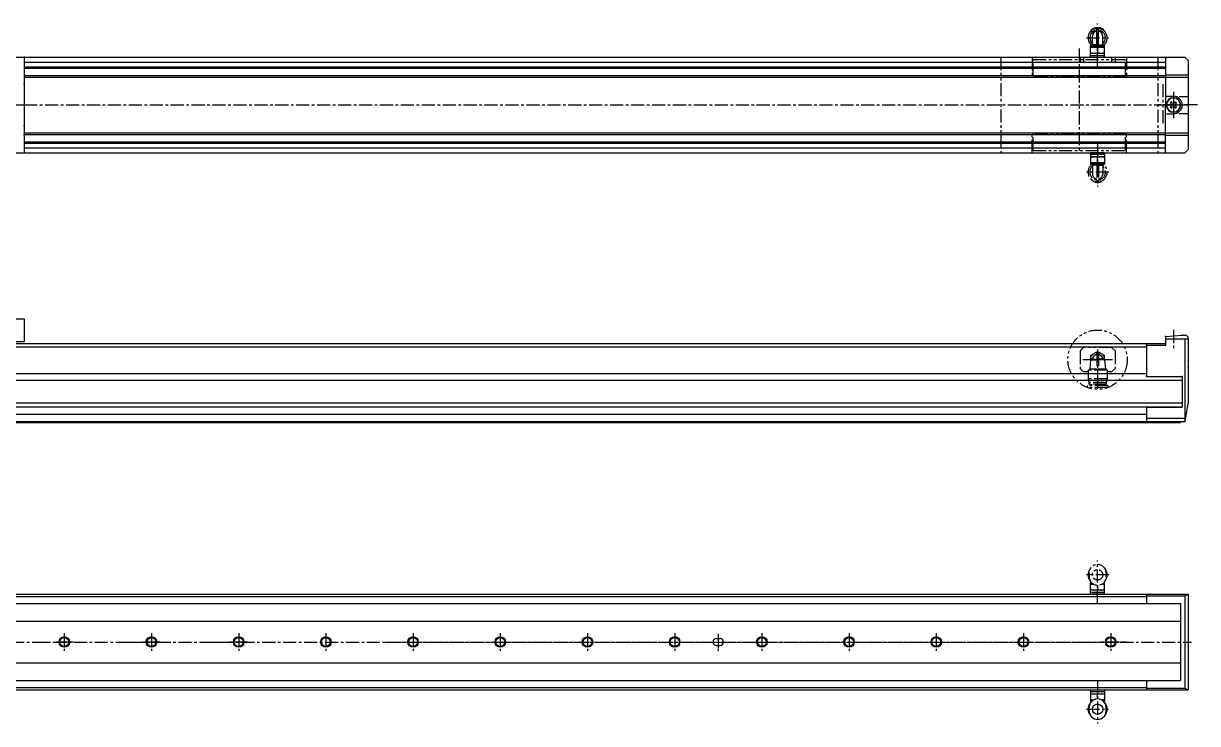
# Model space of a CAD drawing. Extents: x -774 to 360, y 75 to 509.
# Drawn here: x -313 to 360, y 107 to 509 of the extents above; entities that cross this region are included whole.
import ezdxf

# ---------------------------------------------------------------- set-up
doc = ezdxf.new("R2010")
doc.units = 0
for name, pattern in [('CENTER', [12, 7.5, -1.5, 1.5, -1.5]), ('CONTINOUS', [0]), ('PHANTOM', [15, 7.5, -1.5, 1.5, -1.5, 1.5, -1.5])]:
    doc.linetypes.add(name, pattern=pattern)
doc.layers.get('0').update_dxf_attribs({"linetype": 'CONTINUOUS'})
doc.layers.add('CENTER', color=1, linetype='CENTER')

msp = doc.modelspace()

# ---------------------------------------------------------------- linework, layer by layer
at = {"color": 7, "linetype": 'CONTINOUS'}
for p, q in [((302.48, 495.79), (302.48, 505.76)), ((303.48, 495.79), (303.48, 505.76)), ((299.98, 496.36), (299.98, 501.19)), ((305.98, 496.36), (305.98, 501.19)), ((298.98, 495.79), (299.98, 496.36)), ((298.98, 495.79), (306.98, 495.79)), ((298.98, 489.29), (298.98, 495.79)), ((298.98, 494.99), (306.98, 494.99)), ((298.98, 491.59), (306.98, 491.59)), ((302.48, 496.36), (299.98, 496.36)), ((302.98, 494.63), (302.98, 491.94)), ((303.48, 496.36), (305.98, 496.36)), ((306.98, 495.79), (305.98, 496.36)), ((306.98, 489.29), (306.98, 495.79)), ((-581.02, 489.29), (341.98, 489.29)), ((-330.52, 489.29), (-312.52, 489.29)), ((-312.52, 489.29), (-312.52, 434.29)), ((-312.52, 486.29), (341.98, 486.29)), ((292.98, 489.29), (292.98, 486.29)), ((294.98, 489.29), (294.98, 486.29)), ((298.98, 490.09), (306.98, 490.09)), ((298.98, 489.29), (306.98, 489.29)), ((310.98, 489.29), (310.98, 486.29)), ((312.98, 489.29), (312.98, 486.29)), ((341.98, 489.29), (341.98, 461.79)), ((341.98, 489.29), (352.98, 489.29)), ((354.98, 487.29), (352.98, 489.29)), ((354.98, 487.29), (354.98, 436.29)), ((-312.52, 483.69), (341.98, 483.69)), ((-312.52, 483.29), (341.98, 483.29)), ((-312.52, 482.88), (341.98, 482.88)), ((-312.52, 478.79), (341.98, 478.79)), ((341.98, 478.99), (354.98, 478.99)), ((-312.52, 477.79), (341.98, 477.79)), ((341.98, 477.79), (354.98, 477.79)), ((342.49, 466.79), (346.48, 466.79)), ((349.8, 466.59), (354.98, 466.59)), ((341.98, 434.29), (341.98, 461.79)), ((345.32, 463.6), (344.67, 462.95)), ((344.67, 462.95), (345.17, 462.45)), ((345.17, 461.12), (344.67, 460.63)), ((344.67, 460.63), (345.32, 459.98)), ((345.82, 463.1), (345.32, 463.6)), ((345.32, 459.98), (345.82, 460.47)), ((347.64, 463.6), (347.15, 463.1)), ((347.15, 460.47), (347.64, 459.98)), ((348.29, 462.95), (347.64, 463.6)), ((347.64, 459.98), (348.29, 460.63)), ((347.8, 462.45), (348.29, 462.95)), ((348.29, 460.63), (347.8, 461.12)), ((342.49, 456.79), (346.48, 456.79)), ((349.8, 456.98), (354.98, 456.98)), ((-312.81, 444.79), (341.98, 444.79)), ((-312.52, 445.79), (341.98, 445.79)), ((341.98, 445.79), (354.98, 445.79)), ((341.98, 444.59), (354.98, 444.59)), ((-312.52, 440.69), (341.98, 440.69)), ((-312.52, 440.29), (341.98, 440.29)), ((-312.52, 439.88), (341.98, 439.88)), ((-581.02, 434.29), (341.98, 434.29)), ((-330.52, 434.29), (-312.52, 434.29)), ((-312.52, 437.29), (341.98, 437.29)), ((341.98, 434.29), (352.98, 434.29)), ((354.98, 436.29), (352.98, 434.29)), ((-331.02, 339.29), (-312.52, 339.29)), ((-312.52, 339.29), (-312.52, 326.29)), ((341.98, 329.06), (351.48, 329.89)), ((351.48, 329.89), (352.98, 329.89)), ((-575.02, 325.09), (341.98, 325.09)), ((-402.52, 326.29), (-312.52, 326.29)), ((330.98, 324.09), (341.98, 324.09)), ((330.98, 324.09), (330.98, 306.09)), ((341.98, 329.01), (341.98, 324.09)), ((341.98, 327.79), (354.98, 327.79)), ((352.98, 327.79), (352.98, 280.29)), ((354.98, 327.89), (354.98, 290.63)), ((-575.02, 323.09), (330.98, 323.09)), ((-595.02, 303.96), (351.48, 303.96)), ((-575.02, 307.79), (330.98, 307.79)), ((330.98, 306.09), (351.48, 306.09)), ((351.48, 306.09), (351.48, 291.29)), ((-595.02, 291.12), (351.48, 291.12)), ((351.48, 291.29), (351.48, 288.59)), ((353.16, 280.29), (354.98, 290.63)), ((-595.02, 288.79), (351.48, 288.79)), ((-575.02, 284.62), (330.98, 284.62)), ((330.98, 288.59), (330.98, 280.29)), ((330.98, 288.59), (351.48, 288.59)), ((-575.02, 280.29), (330.98, 280.29)), ((-463.52, 279.79), (-277.93, 279.79)), ((-302.05, 279.79), (350.48, 279.79)), ((330.98, 282.18), (352.98, 282.18)), ((330.98, 280.29), (353.16, 280.29)), ((350.48, 280.29), (350.48, 279.79)), ((350.48, 280.29), (352.16, 280.29)), ((-601.02, 181.46), (354.98, 181.46)), ((-591.02, 175.96), (350.48, 175.96)), ((-576.02, 179.96), (330.98, 179.96)), ((330.98, 181.46), (330.98, 175.96)), ((330.98, 180.46), (352.98, 180.46)), ((350.48, 175.96), (350.48, 131.96)), ((352.98, 180.46), (354.98, 181.46)), ((352.98, 180.46), (352.98, 127.46)), ((354.98, 181.46), (354.98, 126.46)), ((-591.02, 165.96), (350.48, 165.96)), ((-591.02, 141.96), (350.48, 141.96)), ((-591.02, 131.96), (350.48, 131.96)), ((-576.02, 127.96), (330.98, 127.96)), ((330.98, 131.96), (330.98, 126.46)), ((-601.02, 126.46), (354.98, 126.46)), ((298.98, 126.46), (306.98, 126.46)), ((298.98, 126.46), (298.98, 119.96)), ((298.98, 125.66), (306.98, 125.66)), ((298.98, 124.16), (306.98, 124.16)), ((302.98, 121.36), (302.98, 123.8)), ((306.98, 126.46), (306.98, 119.96)), ((330.98, 127.46), (352.98, 127.46)), ((352.98, 127.46), (354.98, 126.46)), ((298.08, 114.46), (298.08, 116.46)), ((298.98, 120.76), (300.63, 120.76)), ((298.98, 119.96), (299.55, 119.96)), ((298.98, 119.96), (299.35, 119.75)), ((306.98, 120.76), (305.33, 120.76)), ((306.98, 119.96), (306.41, 119.96)), ((306.98, 119.96), (306.61, 119.75)), ((307.88, 114.46), (307.88, 116.46))]:
    msp.add_line(p, q, dxfattribs=at)
at = {"color": 3, "linetype": 'PHANTOM'}
for p, q in [((247.48, 489.29), (247.48, 434.29)), ((265.48, 489.29), (265.48, 478.29)), ((265.98, 487.79), (318.98, 487.79)), ((265.98, 478.18), (265.98, 487.79)), ((318.98, 478.3), (318.98, 487.79)), ((319.48, 489.29), (319.48, 478.29)), ((337.48, 489.29), (337.48, 434.29)), ((319.48, 478.29), (265.48, 478.29)), ((265.98, 478.79), (318.98, 478.79)), ((340.48, 473.79), (340.48, 449.79)), ((265.48, 434.29), (265.48, 445.29)), ((319.48, 445.29), (265.48, 445.29)), ((265.98, 435.79), (265.98, 445.29)), ((265.98, 444.79), (318.98, 444.79)), ((318.98, 435.79), (318.98, 445.29)), ((319.48, 434.29), (319.48, 445.29)), ((265.98, 435.79), (318.98, 435.79)), ((306.98, 434.29), (298.98, 434.29)), ((298.98, 434.29), (298.98, 427.79)), ((306.98, 433.49), (298.98, 433.49)), ((306.98, 431.99), (298.98, 431.99)), ((302.98, 428.94), (302.98, 431.63)), ((306.98, 434.29), (306.98, 427.79)), ((306.98, 428.59), (298.98, 428.59)), ((298.98, 427.79), (299.98, 427.21)), ((306.98, 427.79), (298.98, 427.79)), ((302.48, 427.21), (299.98, 427.21)), ((299.98, 427.21), (299.98, 422.38)), ((302.48, 427.79), (302.48, 417.81)), ((303.48, 427.79), (303.48, 417.81)), ((303.48, 427.21), (305.98, 427.21)), ((306.98, 427.79), (305.98, 427.21)), ((305.98, 427.21), (305.98, 422.38)), ((294.98, 322.79), (292.98, 320.79)), ((292.98, 320.79), (292.98, 310.79)), ((310.98, 322.79), (294.98, 322.79)), ((302.98, 320.41), (298.98, 318.1)), ((298.98, 318.1), (298.98, 315.79)), ((300.04, 316.4), (298.98, 315.79)), ((300.04, 316.4), (302.48, 315.89)), ((302.48, 319.76), (302.48, 309.79)), ((306.98, 318.1), (302.98, 320.41)), ((303.48, 319.76), (303.48, 309.79)), ((305.92, 316.4), (303.48, 315.89)), ((305.92, 316.4), (306.98, 315.79)), ((306.98, 315.79), (306.98, 318.1)), ((312.98, 320.79), (310.98, 322.79)), ((312.98, 320.79), (312.98, 310.79)), ((294.98, 308.79), (292.98, 310.79)), ((297.48, 309.79), (298.48, 310.36)), ((308.48, 309.79), (297.48, 309.79)), ((297.48, 309.79), (297.48, 304.79)), ((298.98, 315.79), (298.48, 310.36)), ((302.48, 310.36), (298.48, 310.36)), ((298.98, 315.79), (302.48, 315.79)), ((307.48, 310.36), (303.48, 310.36)), ((306.98, 315.79), (307.48, 310.36)), ((308.48, 309.79), (307.48, 310.36)), ((308.48, 309.79), (308.48, 304.79)), ((310.98, 308.79), (312.98, 310.79)), ((297.48, 308.79), (294.98, 308.79)), ((308.48, 304.79), (297.48, 304.79)), ((297.48, 304.79), (297.98, 302.79)), ((308.48, 304.79), (307.98, 302.79)), ((310.98, 308.79), (308.48, 308.79)), ((308.88, 300.99), (297.08, 300.99)), ((297.08, 300.99), (297.08, 299.79)), ((308.88, 299.79), (297.08, 299.79)), ((297.98, 302.79), (297.98, 301.79)), ((307.98, 302.79), (297.98, 302.79)), ((307.98, 301.79), (297.98, 301.79)), ((299.48, 301.79), (299.48, 300.99)), ((306.48, 301.79), (306.48, 300.99)), ((307.98, 302.79), (307.98, 301.79)), ((308.88, 300.99), (308.88, 299.79)), ((298.08, 193.46), (298.08, 191.46)), ((307.88, 193.46), (307.88, 191.46)), ((298.98, 187.96), (299.35, 188.17)), ((298.98, 181.46), (298.98, 187.96)), ((298.98, 187.96), (299.55, 187.96)), ((298.98, 187.16), (300.63, 187.16)), ((306.98, 183.76), (298.98, 183.76)), ((306.98, 182.26), (298.98, 182.26)), ((302.98, 186.56), (302.98, 184.12)), ((306.98, 187.16), (305.33, 187.16)), ((306.98, 187.96), (306.41, 187.96)), ((306.98, 187.96), (306.61, 188.17)), ((306.98, 181.46), (306.98, 187.96)), ((306.98, 181.46), (298.98, 181.46))]:
    msp.add_line(p, q, dxfattribs=at)
at = {"color": 7, "linetype": 'CONTINUOUS'}
for p, q in [((84.48, 155.96), (86.48, 155.96)), ((84.48, 151.96), (86.48, 151.96))]:
    msp.add_line(p, q, dxfattribs=at)
at = {"color": 7, "linetype": 'CENTER'}
for p, q in [((85.48, 158.71), (85.48, 148.96)), ((85.48, 157.83), (85.48, 150.27))]:
    msp.add_line(p, q, dxfattribs=at)
at = {"color": 3, "linetype": 'PHANTOM'}
for centre, radius in [((302.98, 315.79), 17), ((302.98, 192.46), 3)]:
    msp.add_circle(centre, radius, dxfattribs=at)
at = {"color": 7, "linetype": 'CONTINOUS'}
for centre, radius in [((-289.52, 153.96), 3), ((-289.52, 153.96), 2.5), ((-239.52, 153.96), 3), ((-239.52, 153.96), 2.5), ((-189.52, 153.96), 3), ((-189.52, 153.96), 2.5), ((-139.52, 153.96), 3), ((-139.52, 153.96), 2.5), ((-89.52, 153.96), 3), ((-89.52, 153.96), 2.5), ((-39.52, 153.96), 3), ((-39.52, 153.96), 2.5), ((10.48, 153.96), 3), ((10.48, 153.96), 2.5), ((60.48, 153.96), 3), ((60.48, 153.96), 2.5), ((110.48, 153.96), 3), ((110.48, 153.96), 2.5), ((160.48, 153.96), 3), ((160.48, 153.96), 2.5), ((210.48, 153.96), 3), ((210.48, 153.96), 2.5), ((260.48, 153.96), 3), ((260.48, 153.96), 2.5), ((310.48, 153.96), 3), ((310.48, 153.96), 2.5), ((302.98, 115.46), 3)]:
    msp.add_circle(centre, radius, dxfattribs=at)
for centre, radius, start, end in [((302.98, 500.29), 5.5, 309.82252, 230.17746), ((302.98, 501.29), 4.9, 32.3231, 147.67682), ((302.98, 500.29), 4.5, 96.37938, 228.18969), ((302.98, 501.19), 3, 99.5941, 180.00003), ((302.98, 500.29), 4.5, 311.81031, 83.62063), ((302.98, 501.19), 3, 0, 80.40593), ((300.98, 489.21), 5.78, 69.74381, 110.25606), ((300.98, 497.36), 5.78, 249.74386, 290.25611), ((304.98, 489.21), 5.78, 69.74387, 110.25611), ((304.98, 497.36), 5.78, 249.74386, 290.25611), ((346.48, 461.79), 4.15, 0, 359.99971), ((346.48, 461.79), 4, 0, 359.99971), ((346.48, 461.79), 5, 270, 90), ((344.5, 461.79), 0.94, 315.00004, 45.00002), ((346.48, 463.77), 0.94, 225.00005, 315.00004), ((346.48, 459.81), 0.94, 45.00002, 135.00005), ((348.46, 461.79), 0.94, 135.00005, 225.00009), ((352.98, 327.89), 2, 0, 90), ((302.98, 116.46), 4.9, 0, 180.00002), ((300.98, 118.39), 5.78, 69.74389, 110.25614), ((304.98, 118.39), 5.78, 69.74389, 110.25614), ((302.98, 115.46), 5.5, 138.8389, 221.16112), ((302.98, 114.46), 4.9, 180.00004, 0), ((300.98, 126.54), 5.78, 249.74394, 266.70601), ((304.98, 126.54), 5.78, 273.29405, 290.25612), ((302.98, 115.46), 5.5, 318.83896, 41.16118)]:
    msp.add_arc(centre, radius, start, end, dxfattribs=at)
at = {"color": 3, "linetype": 'PHANTOM'}
for centre, radius, start, end in [((300.98, 426.21), 5.78, 69.74386, 110.25611), ((304.98, 426.21), 5.78, 69.74386, 110.25611), ((302.98, 423.29), 5.5, 129.82252, 50.17746), ((302.98, 423.29), 4.5, 131.81031, 263.62063), ((300.98, 434.36), 5.78, 249.74387, 290.25611), ((304.98, 434.36), 5.78, 249.74381, 290.25606), ((302.98, 423.29), 4.5, 276.37938, 48.18969), ((302.98, 422.29), 4.9, 212.3231, 327.67682), ((302.98, 422.38), 3, 180, 260.40593), ((302.98, 422.38), 3, 279.5941, 0.00003), ((302.98, 315.79), 4, 0.00015, 180.00014), ((302.98, 315.79), 3, 99.59399, 168.18958), ((302.98, 315.79), 3, 11.81037, 80.40595), ((302.98, 192.46), 5.5, 138.83896, 221.16118), ((302.98, 193.46), 4.9, 0.00004, 180), ((302.98, 192.46), 5.5, 318.8389, 41.16112), ((302.98, 191.46), 4.9, 180.00005, 0.00002), ((300.98, 181.39), 5.78, 93.29405, 110.25612), ((300.98, 189.54), 5.78, 249.74389, 290.25614), ((304.98, 189.54), 5.78, 249.74389, 290.25614), ((304.98, 181.39), 5.78, 69.74394, 86.70601)]:
    msp.add_arc(centre, radius, start, end, dxfattribs=at)
at = {"color": 7, "linetype": 'CONTINUOUS'}
for centre, start, end in [((84.48, 153.96), 90, 270), ((86.48, 153.96), 270, 90)]:
    msp.add_arc(centre, 2, start, end, dxfattribs=at)
at = {"color": 7, "linetype": 'CONTINOUS'}
for p in [(-312.52, 489.29), (302.98, 489.29), (302.98, 489.29), (306.98, 489.29), (-312.52, 473.79), (341.98, 461.79), (346.48, 461.79), (346.48, 461.79), (346.48, 461.79), (354.98, 461.79), (354.98, 461.79), (-312.52, 449.79), (-312.52, 434.29), (298.98, 434.29), (302.98, 434.29), (302.98, 434.29), (302.98, 434.29), (341.98, 434.29), (351.48, 329.89), (330.98, 324.09), (341.98, 329.06), (341.98, 329.01), (341.98, 324.09), (302.98, 315.79), (302.98, 315.79), (354.98, 311.79), (354.98, 311.79), (292.98, 307.79), (312.98, 307.79), (330.98, 306.09), (351.48, 306.09), (302.98, 299.79), (351.48, 291.29), (298.98, 181.46), (302.98, 181.46), (302.98, 181.46), (302.98, 126.46), (302.98, 126.46), (302.98, 126.46), (306.98, 126.46)]:
    msp.add_point(p, dxfattribs=at)
at = {"layer": 'CENTER', "color": 1, "linetype": 'CENTER'}
for p, q in [((302.98, 483.93), (302.98, 508.51)), ((296.53, 500.29), (309.31, 500.29)), ((292.48, 494.17), (292.48, 433.95)), ((346.48, 469.33), (346.48, 454.25)), ((346.48, 469.33), (346.48, 454.25)), ((346.48, 467.79), (346.48, 455.79)), ((346.48, 466.79), (346.48, 456.79)), ((-656.04, 461.79), (-312.52, 461.79)), ((-312.52, 461.79), (354.25, 461.79)), ((360.27, 461.79), (337.14, 461.79)), ((338.94, 461.79), (354.02, 461.79)), ((338.94, 461.79), (354.02, 461.79)), ((340.48, 461.79), (352.48, 461.79)), ((302.98, 439.65), (302.98, 415.06)), ((309.44, 423.29), (296.65, 423.29)), ((346.48, 332.83), (346.48, 321.17)), ((302.98, 321.61), (302.98, 297.8)), ((311.48, 315.79), (294.48, 315.79)), ((308.65, 315.79), (297.89, 315.79)), ((302.98, 176.1), (302.98, 200.69)), ((309.44, 192.46), (296.65, 192.46)), ((-289.52, 158.96), (-289.52, 148.96)), ((-239.52, 158.96), (-239.52, 148.96)), ((-189.52, 158.96), (-189.52, 148.96)), ((-139.52, 158.96), (-139.52, 148.96)), ((-89.52, 158.96), (-89.52, 148.96)), ((-39.52, 158.96), (-39.52, 148.96)), ((10.48, 158.96), (10.48, 148.96)), ((60.48, 158.96), (60.48, 148.96)), ((110.48, 158.96), (110.48, 148.96)), ((160.48, 158.96), (160.48, 148.96)), ((210.48, 158.96), (210.48, 148.96)), ((260.48, 158.96), (260.48, 148.96)), ((310.48, 158.96), (310.48, 148.96)), ((-655.99, 153.96), (356.87, 153.96)), ((-305.08, 153.96), (-296.2, 153.96)), ((-284.52, 153.96), (-294.52, 153.96)), ((-255.08, 153.96), (-246.2, 153.96)), ((-234.52, 153.96), (-244.52, 153.96)), ((-205.08, 153.96), (-196.2, 153.96)), ((-184.52, 153.96), (-194.52, 153.96)), ((-105.08, 153.96), (303.8, 153.96)), ((315.48, 153.96), (305.48, 153.96)), ((307.42, 153.96), (316.3, 153.96)), ((319.42, 153.96), (316.3, 153.96)), ((319.42, 153.96), (316.3, 153.96)), ((302.98, 131.82), (302.98, 107.24)), ((296.53, 115.46), (309.31, 115.46))]:
    msp.add_line(p, q, dxfattribs=at)

doc.saveas('drawing.dxf')
